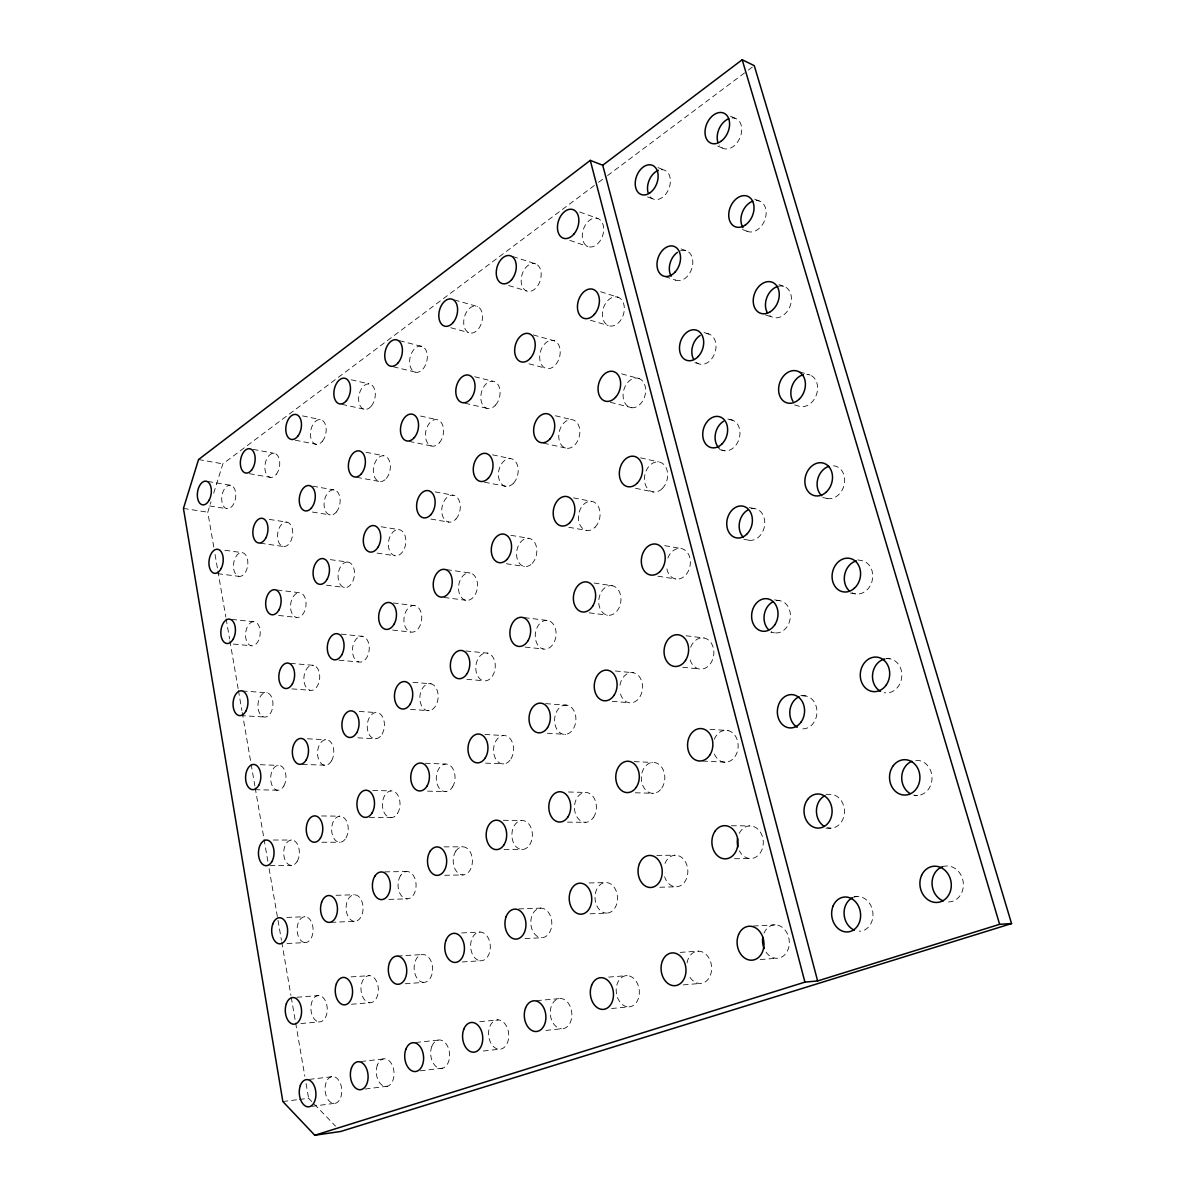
<?xml version="1.0" encoding="UTF-8"?>
<svg xmlns="http://www.w3.org/2000/svg" width="1195" height="1195" viewBox="0 0 1195 1195"><rect width="100%" height="100%" fill="white"/><g stroke="black" fill="none" stroke-linecap="round" stroke-linejoin="round"><path stroke-width="0.75" stroke-dasharray="5 3.75" d="M213.785 547.101L207.781 512.192L211.007 501.825M213.696 493.206L222.867 463.854L597.112 183.418M598.605 182.297L606.059 176.711M607.553 175.59L746.845 71.207M748.324 70.102L752.775 66.771M311.701 1106.346L335.705 1103.194M282.856 1101.551L297.585 1099.684M299.422 1099.46L308.624 1098.28L335.571 1126.168M365.147 1089.033L387.643 1086.195M420.281 1070.839L442.837 1068.136M309.251 1079.384L333.211 1076.561M483.348 1051.017L498.972 1049.24A14.713 10.053 84.5 0 0 507.263 1027.805A14.713 10.053 84.5 0 0 489.771 1026.669A14.713 10.053 84.5 0 0 498.972 1049.24M360.845 1061.504L384.895 1058.815M415.696 1042.488L439.82 1039.964M545.846 1030.419L561.441 1028.775A15.191 10.755 84.1 0 0 570.239 1006.548A15.191 10.755 84.1 0 0 551.537 1005.578A15.191 10.755 84.1 0 0 561.441 1028.775M611.571 1008.52L628.226 1006.892A15.684 11.517 83.7 0 0 637.562 983.843A15.684 11.517 83.7 0 0 617.516 983.067A15.684 11.517 83.7 0 0 628.226 1006.892M479.688 1021.71L498.255 1019.888M300.841 1023.547L319.185 1021.889A13.19 8.171 87.2 0 0 326.101 1002.53A13.19 8.171 87.2 0 0 311.925 1001.739A13.19 8.171 87.2 0 0 319.185 1021.889M536.48 1000.648L560.574 998.497M683.226 984.904L699.762 983.47M351.405 1004.248L369.823 1002.739A13.563 8.679 87.2 0 0 377.112 982.738A13.563 8.679 87.2 0 0 362.055 982.096A13.563 8.679 87.2 0 0 369.823 1002.739M608.703 977.092L627.181 975.628M296.913 997.242L318.871 995.554M760.229 959.54L776.586 958.3M405.105 983.769L423.583 982.395A13.952 9.231 87.1 0 0 431.261 961.721A13.952 9.231 87.1 0 0 415.248 961.243A13.952 9.231 87.1 0 0 423.583 982.395M351.031 976.898L369.419 975.643M680.179 952.385L698.507 951.145M462.256 961.96L480.748 960.765A14.37 9.844 87.1 0 0 488.86 939.36A14.37 9.844 87.1 0 0 471.801 939.091A14.37 9.844 87.1 0 0 480.748 960.765M397.233 956.045L423.045 954.506M753.343 926.02L775.107 924.84M525.023 938.628L541.649 937.716A14.818 10.516 87.1 0 0 550.238 915.549A14.818 10.516 87.1 0 0 532.029 915.489A14.818 10.516 87.1 0 0 541.649 937.716M287.009 943.497L305.218 942.571A12.921 7.992 89.1 0 0 311.985 923.242A12.921 7.992 89.1 0 0 298.138 923.152A12.921 7.992 89.1 0 0 305.218 942.571M461.614 932.951L480.076 932.04M590.106 913.816L606.687 913.114A15.296 11.248 87.2 0 0 615.798 890.111A15.296 11.248 87.2 0 0 596.29 890.29A15.296 11.248 87.2 0 0 606.687 913.114M330.955 922.331L354.736 921.36A13.279 8.484 89.2 0 0 361.861 901.389A13.279 8.484 89.2 0 0 347.162 901.478A13.279 8.484 89.2 0 0 354.736 921.36M854.022 896.668L857.562 896.534M286.77 917.416L304.934 916.729M518.705 908.947L540.842 908.11M388.898 899.402L407.256 898.849M659.789 887.258L676.265 886.795M336.094 895.294L354.362 894.786M589.15 882.971L605.701 882.567M444.674 875.263L463.062 874.934M384.775 871.887L406.763 871.528M734.581 858.742L750.908 858.548M269.921 865.658L291.61 865.389M656.817 855.381L675.1 855.217M504.081 849.57L522.469 849.466M444.092 846.867L462.45 846.807M273.326 840.025L291.371 840.04M321.888 842.236L340.067 842.221M825.85 828.135L831.167 828.18M567.476 822.13L585.819 822.324M731.415 825.745L749.519 825.909M321.575 815.961L339.724 816.17M369.509 817.41L391.392 817.664M503.349 820.293L521.707 820.502M372.735 790.433L390.944 790.896M255.043 789.686L278.375 790.253M568.417 791.986L584.908 792.434M427.616 791.135L445.899 791.613M635.292 792.778L653.545 793.301M825.999 794.272L829.539 794.391A16.924 14.011 88.2 0 1 844.432 812.705A16.924 14.011 88.2 0 1 827.523 827.776M914.25 795.332L917.73 795.437M302.335 764.367L325.787 765.248M260.241 764.71L278.166 765.368M425.256 763.246L445.317 764.053M485.558 763.127L503.857 763.889M634.216 761.603L652.44 762.455M702.585 761.051L726.112 762.201M307.459 738.794L325.473 739.69M357.873 737.838L375.992 738.779M484.886 734.477L503.14 735.522M547.355 733.267L565.608 734.357M240.539 715.581L265.499 717.075M359.292 711.458L375.574 712.519M710.024 729.308L728.084 730.548M410.497 709.427L429.229 710.696M242.316 690.979L267.247 692.756A12.279 7.469 -85.8 0 1 270.832 712.668A12.279 7.469 -85.8 0 1 258.225 709.113A12.279 7.469 -85.8 0 1 267.247 692.756M291.924 688.888L309.849 690.217M545.652 703.616L567.535 705.289A14.684 10.65 -86.3 0 1 573.137 729.144A14.684 10.65 -86.3 0 1 555.077 724.767A14.684 10.65 -86.3 0 1 567.535 705.289M612.213 701.331L628.585 702.645M412.932 682.33L431.081 683.824A13.578 9.127 -85.6 0 1 435.697 705.797A13.578 9.127 -85.6 0 1 420.252 701.943A13.578 9.127 -85.6 0 1 431.081 683.824M290.415 663.344L313.673 665.361A12.622 7.887 -85.2 0 1 317.541 685.736A12.622 7.887 -85.2 0 1 304.187 682.3A12.622 7.887 -85.2 0 1 313.673 665.361M466.901 679.328L483.273 680.732M339.022 660.193L358.814 661.97M800.74 695.49L806.042 695.998M233.339 644.075L251.04 645.718M615.35 670.992L633.499 672.785M465.886 650.961L487.68 653.157A13.996 9.709 -84.6 0 1 492.684 675.698A13.996 9.709 -84.6 0 1 476.222 672.023A13.996 9.709 -84.6 0 1 487.68 653.157M341.232 634.142L362.802 636.367A12.996 8.365 -84.4 0 1 366.97 657.22A12.996 8.365 -84.4 0 1 352.794 653.949A12.996 8.365 -84.4 0 1 362.802 636.367M231.696 619.398L254.669 621.818A12.114 7.275 -84.3 0 1 258.165 641.222A12.114 7.275 -84.3 0 1 245.826 638.294A12.114 7.275 -84.3 0 1 254.669 621.818M682.689 667.243L698.956 668.946M525.158 647.078L543.322 649.019M278.569 615.455L296.36 617.397M392.662 630.079L410.721 632.035M524.336 617.636L547.922 620.519A14.445 10.337 -83.4 0 1 553.36 643.657A14.445 10.337 -83.4 0 1 535.763 640.176A14.445 10.337 -83.4 0 1 547.922 620.519M393.23 602.997L414.859 605.641A13.384 8.858 -83.5 0 1 419.355 626.987A13.384 8.858 -83.5 0 1 404.283 623.909A13.384 8.858 -83.5 0 1 414.859 605.641M277.031 590.001L300.139 592.795A12.458 7.693 -83.5 0 1 303.888 612.632A12.458 7.693 -83.5 0 1 290.833 609.883A12.458 7.693 -83.5 0 1 300.139 592.795M686.079 635.77L704.094 637.996M217.759 573.675L238.836 576.334M886.511 658.355L889.976 658.789M326.414 585.177L344.294 587.447M444.107 597.47L465.811 600.263M589.269 612.826L607.389 615.186M770.88 632.319L774.42 632.797M224.869 550.268L242.421 552.673A11.965 7.095 -82.9 0 1 245.826 571.583A11.965 7.095 -82.9 0 1 233.742 569.268A11.965 7.095 -82.9 0 1 242.421 552.673M330.343 559.633L348.208 562.128A12.816 8.126 -82.7 0 1 352.256 582.413A12.816 8.126 -82.7 0 1 338.394 579.844A12.816 8.126 -82.7 0 1 348.208 562.128M446.646 569.656L470.128 573.017A13.802 9.411 -82.4 0 1 474.998 594.901A13.802 9.411 -82.4 0 1 458.94 592.033A13.802 9.411 -82.4 0 1 470.128 573.017M260.271 543.187L283.245 546.473M377.082 553.106L395.037 555.735M594.109 583.04L612.198 585.714A14.938 11.039 -81.9 0 1 618.099 609.45A14.938 11.039 -81.9 0 1 599.263 606.209A14.938 11.039 -81.9 0 1 612.198 585.714M506.321 563.741L524.411 566.46M269.293 519.407L286.949 522.14A12.309 7.484 -82.1 0 1 290.609 541.469A12.309 7.484 -82.1 0 1 277.837 539.333A12.309 7.484 -82.1 0 1 286.949 522.14M183.447 508.443L207.781 512.192M774.524 599.875L779.827 600.682M657.847 576.184L675.862 579.022M209.513 505.948L226.945 508.682M381.19 526.771L399.115 529.639A13.205 8.604 -81.6 0 1 403.477 550.402A13.205 8.604 -81.6 0 1 388.763 548.042A13.205 8.604 -81.6 0 1 399.115 529.639M312.388 512.043L330.149 514.926M510.862 535.315L528.922 538.333M850.347 593.049L855.575 593.915M207.825 481.465L230.471 485.275A11.83 6.901 -81.6 0 1 233.787 503.722A11.83 6.901 -81.6 0 1 221.971 501.96A11.83 6.901 -81.6 0 1 230.471 485.275M430.872 519.078L448.857 522.11M249.397 473.683L270.458 477.373M312.717 486.171L334.002 489.89M568.79 527.264L586.835 530.446M664.719 545.652L680.896 548.49M198.549 459.537L222.867 463.854M356.603 477.298L379.786 481.555M435.144 491.907L453.099 495.193M253.071 449.365L274.118 453.308M857.801 559.902L861.281 560.56A16.939 14.086 -77.4 0 1 871.962 581.472A16.939 14.086 -77.4 0 1 852.08 592.795M743.902 539.274L749.22 540.274M573.54 497.867L591.555 501.362M484.453 482.197L506.053 486.365M295.21 440.178L316.391 444.331M365.984 452.263L383.789 455.758M409.138 441.373L432.381 446.183M635.561 488.292L653.516 491.996M302.559 415.89L320.185 419.564M749.22 507.502L754.523 508.622M492.504 454.832L510.474 458.581M341.919 404.358L364.953 409.392M420.491 416.024L436.548 419.579M543.576 443.166L566.923 448.319M640.535 457.849L658.445 461.882M822.772 497.478L828.015 498.659M351.196 379.786L368.882 383.894M464.96 403.193L488.232 408.63M555.421 415.77L571.554 419.609M719.554 449.559L724.857 450.844M393.274 366.76L416.368 372.377M474.699 376.739L492.579 381.175M610.406 402.297L631.871 407.749M399.563 340.709L422.642 346.655A13.339 8.559 -77.1 0 1 423.149 368.822A13.339 8.559 -77.1 0 1 409.616 362.249A13.339 8.559 -77.1 0 1 422.642 346.655M727.83 419.027L733.118 420.401M529.012 363.818L545.114 368.06M621.639 373.856L639.489 378.695A15.132 10.934 -74.7 0 1 640.49 403.865A15.132 10.934 -74.7 0 1 623.088 396.098A15.132 10.934 -74.7 0 1 639.489 378.695M450.829 327.744L468.634 332.583M533.269 334.929L554.689 340.919A14.445 9.918 -75.1 0 1 555.481 364.834A14.445 9.918 -75.1 0 1 539.677 357.783A14.445 9.918 -75.1 0 1 554.689 340.919M794.63 404.926L798.111 405.912A16.581 12.936 -70.5 0 0 816.857 393.394A16.581 12.936 -70.5 0 0 806.849 374.304M454.384 299.915L477.492 306.532A13.802 9.037 -75.5 0 1 478.119 329.312A13.802 9.037 -75.5 0 1 463.705 322.889A13.802 9.037 -75.5 0 1 477.492 306.532M694.818 362.653L698.343 363.683M590.405 320.23L608.225 325.533M799.724 371.854L810.165 375.036M508.652 285.515L526.442 290.908M704.094 332.568L709.367 334.197M600.577 291.729L618.368 297.346A14.997 10.531 -72.9 0 1 619.309 321.948A14.997 10.531 -72.9 0 1 602.385 315.092A14.997 10.531 -72.9 0 1 618.368 297.346M512.7 256.507L535.808 263.901A14.325 9.56 -73.6 0 1 536.555 287.308A14.325 9.56 -73.6 0 1 521.154 281.064A14.325 9.56 -73.6 0 1 535.808 263.901M765.532 314.912L772.508 317.243M665.077 276.583L675.623 280.138M569.761 240.374L587.985 246.558M779.035 284.649L784.249 286.516M579.694 211.993L597.888 218.491A14.878 10.128 -71.5 0 1 598.785 242.57A14.878 10.128 -71.5 0 1 582.294 236.565A14.878 10.128 -71.5 0 1 597.888 218.491M681.12 248.918L686.378 250.786M647.496 196.906L653.635 199.236M742.528 229.545L747.756 231.531M658.012 167.599L664.136 170.048M754.642 199.117L759.198 200.954M717.747 146.044L723.826 148.643M730.429 116.184L734.97 118.23M215.04 554.45L217.58 569.149M217.893 570.986L225.795 616.919M226.109 618.756L229.589 638.966M229.903 640.804L238.119 688.559M238.432 690.396L241.913 710.607M242.226 712.444L254.879 785.937M255.192 787.774L263.736 837.381M264.05 839.219L267.844 861.266M269.099 868.616L281.437 940.271M281.751 942.108L290.923 995.39M291.236 997.227L295.344 1021.113M295.658 1022.95L304.83 1076.232M306.084 1083.581L308.624 1098.28M739.242 833.363A16.342 12.996 87.7 0 1 758.691 829.957A16.342 12.996 87.7 0 1 758.87 854.694A16.342 12.996 87.7 0 1 739.376 850.825M763.963 933.19A16.775 13.324 82.7 0 1 783.965 928.799A16.775 13.324 82.7 0 1 785.07 954.447A16.775 13.324 82.7 0 1 764.68 949.816M667.841 558.11A15.475 11.786 -79.8 0 1 687.2 552.284A15.475 11.786 -79.8 0 1 683.062 577.304A15.475 11.786 -79.8 0 1 666.541 565.967M802.502 695.834A16.566 13.578 -85.8 0 1 816.917 713.057A16.566 13.578 -85.8 0 1 800.501 728.577M776.391 600.682A16.282 13.1 -80.9 0 1 790.119 618.995A16.282 13.1 -80.9 0 1 771.178 631.647M706.379 333.569A15.744 11.636 -71.9 0 1 714.685 353.421A15.744 11.636 -71.9 0 1 695.759 362.01M680.418 250.845A15.625 11.173 -70.3 0 1 692.144 267.441A15.625 11.173 -70.3 0 1 673.114 278.599M751.177 508.756A16.073 12.607 -77 0 1 764.486 526.069A16.073 12.607 -77 0 1 746.083 539.289M730.04 419.624A15.893 12.129 -74.1 0 1 739.257 438.311A15.893 12.129 -74.1 0 1 721.81 450.022M661.313 169.675A15.52 10.725 -69 0 1 668.349 189.915A15.52 10.725 -69 0 1 649.288 195.562M853.872 897.176A17.387 14.4 81.9 0 1 872.723 911.486A17.387 14.4 81.9 0 1 859.295 931.204M619.951 685.228A15.162 11.397 -85 0 1 637.786 675.011A15.162 11.397 -85 0 1 636.98 700.33A15.162 11.397 -85 0 1 619.787 690.456M687.05 962.916A16.207 12.383 83.2 0 1 704.901 953.431A16.207 12.383 83.2 0 1 708.411 978.914A16.207 12.383 83.2 0 1 688.738 975.135M665.003 863.462A15.789 12.069 87.4 0 1 683.615 859.265A15.789 12.069 87.4 0 1 682.868 884.001A15.789 12.069 87.4 0 1 664.599 876.697M714.281 739.317A15.983 12.622 -87.5 0 1 733.7 733.864A15.983 12.622 -87.5 0 1 732.998 758.944A15.983 12.622 -87.5 0 1 713.893 752.731M690.665 647.212A15.699 12.204 -83.3 0 1 709.815 641.267A15.699 12.204 -83.3 0 1 708.247 666.123A15.699 12.204 -83.3 0 1 689.918 659.117M756.077 200.536A16.342 11.86 -67.2 0 1 764.8 220.029A16.342 11.86 -67.2 0 1 745.068 230.023M915.803 760.393A17.552 15.162 89.3 0 1 931.995 779.155A17.552 15.162 89.3 0 1 913.772 795.078M731.952 117.946A16.222 11.352 -66.3 0 1 739.585 138.62A16.222 11.352 -66.3 0 1 719.151 144.983M777.646 286.456A16.446 12.383 -68.6 0 1 790.717 304.187A16.446 12.383 -68.6 0 1 769.729 315.585M942.586 866.704A18.044 15.595 80.8 0 1 963.08 881.283A18.044 15.595 80.8 0 1 948.621 901.941M833.587 465.781A16.745 13.503 -73.3 0 1 843.924 485.767A16.745 13.503 -73.3 0 1 824.625 497.717M886.152 658.684A17.193 14.639 -83.1 0 1 901.807 676.28A17.193 14.639 -83.1 0 1 884.151 692.667M593.542 817.365A14.952 10.964 -89.4 0 0 587.746 792.733A14.952 10.964 -89.4 0 0 574.989 812.017A14.952 10.964 -89.4 0 0 593.542 817.365M322.411 441.239A12.533 7.663 -79.7 0 0 322.097 420.192A12.533 7.663 -79.7 0 0 310.446 434.442A12.533 7.663 -79.7 0 0 322.411 441.239M431.828 1046.432A14.28 9.426 84.8 0 0 440.387 1068.435A14.28 9.426 84.8 0 0 448.23 1047.716A14.28 9.426 84.8 0 0 431.828 1046.432M455.833 851.139A14.071 9.605 89.7 0 0 460.568 874.531A14.071 9.605 89.7 0 0 472.01 856.934A14.071 9.605 89.7 0 0 455.833 851.139M452.532 786.922A13.802 9.366 -87.9 0 0 447.766 764.292A13.802 9.366 -87.9 0 0 436.698 782.262A13.802 9.366 -87.9 0 0 452.532 786.922M386.314 478.463A13.055 8.35 -79.9 0 0 385.88 456.445A13.055 8.35 -79.9 0 0 373.303 471.069A13.055 8.35 -79.9 0 0 386.314 478.463M371.331 406.076A12.921 8.096 -78.5 0 0 370.928 384.476A12.921 8.096 -78.5 0 0 358.62 399.369A12.921 8.096 -78.5 0 0 371.331 406.076M510.907 758.959A14.22 9.978 -87.2 0 0 505.739 735.732A14.22 9.978 -87.2 0 0 494.013 754.418A14.22 9.978 -87.2 0 0 510.907 758.959M529.699 844.775A14.504 10.247 -90 0 0 524.366 820.831A14.504 10.247 -90 0 0 512.356 839.338A14.504 10.247 -90 0 0 529.699 844.775M455.952 519.033A13.623 9.127 -80.3 0 0 455.37 495.97A13.623 9.127 -80.3 0 0 441.747 510.967A13.623 9.127 -80.3 0 0 455.952 519.033M439.312 442.867A13.474 8.843 -78.6 0 0 438.774 420.252A13.474 8.843 -78.6 0 0 425.45 435.548A13.474 8.843 -78.6 0 0 439.312 442.867M513.611 483.064A14.086 9.68 -78.8 0 0 512.894 459.328A14.086 9.68 -78.8 0 0 498.434 475.057A14.086 9.68 -78.8 0 0 513.611 483.064M495.596 405.045A13.937 9.366 -77 0 0 494.939 381.802A13.937 9.366 -77 0 0 480.808 397.86A13.937 9.366 -77 0 0 495.596 405.045M532.148 563.428A14.25 10.008 -80.9 0 0 531.402 539.199A14.25 10.008 -80.9 0 0 516.584 554.585A14.25 10.008 -80.9 0 0 532.148 563.428M283.827 786.026A12.473 7.648 -87.4 0 0 280.153 765.577A12.473 7.648 -87.4 0 0 270.951 781.799A12.473 7.648 -87.4 0 0 283.827 786.026M297.182 861.356A12.682 7.827 -89.2 0 0 293.402 840.354A12.682 7.827 -89.2 0 0 284.022 856.427A12.682 7.827 -89.2 0 0 297.182 861.356M326.101 1082.521A13.489 8.32 85.4 0 0 333.539 1103.433A13.489 8.32 85.4 0 0 340.605 1084.044A13.489 8.32 85.4 0 0 326.101 1082.521M400.549 875.651A13.668 9.022 89.4 0 0 404.911 898.431A13.668 9.022 89.4 0 0 415.726 881.477A13.668 9.022 89.4 0 0 400.549 875.651M397.636 813.227A13.414 8.813 -88.4 0 0 393.23 791.165A13.414 8.813 -88.4 0 0 382.788 808.447A13.414 8.813 -88.4 0 0 397.636 813.227M336.303 512.058A12.667 7.902 -81.1 0 0 335.974 490.607A12.667 7.902 -81.1 0 0 324.069 504.589A12.667 7.902 -81.1 0 0 336.303 512.058M382.086 734.118A13.19 8.589 -86.3 0 0 377.799 712.683A13.19 8.589 -86.3 0 0 367.582 730.13A13.19 8.589 -86.3 0 0 382.086 734.118M662.374 488.426A15.281 11.367 -76.9 0 0 661.313 462.704A15.281 11.367 -76.9 0 0 644.463 479.718A15.281 11.367 -76.9 0 0 662.374 488.426M661.806 788.043A15.445 11.741 -88.7 0 0 655.502 762.709A15.445 11.741 -88.7 0 0 641.894 782.845A15.445 11.741 -88.7 0 0 661.806 788.043M574.989 444.749A14.579 10.292 -76.9 0 0 574.153 420.326A14.579 10.292 -76.9 0 0 558.767 436.847A14.579 10.292 -76.9 0 0 574.989 444.749M595.125 527.159A14.743 10.665 -79.2 0 0 594.229 502.214A14.743 10.665 -79.2 0 0 578.44 518.376A14.743 10.665 -79.2 0 0 595.125 527.159M345.952 837.994A13.04 8.29 -88.8 0 0 341.875 816.469A13.04 8.29 -88.8 0 0 331.971 833.124A13.04 8.29 -88.8 0 0 345.952 837.994M331.553 760.827A12.816 8.096 -86.9 0 0 327.579 739.884A12.816 8.096 -86.9 0 0 317.885 756.704A12.816 8.096 -86.9 0 0 331.553 760.827M276.15 474.49A12.174 7.275 -80.7 0 0 275.925 453.951A12.174 7.275 -80.7 0 0 264.872 467.603A12.174 7.275 -80.7 0 0 276.15 474.49M377.381 1065.029A13.877 8.843 85.1 0 0 385.343 1086.449A13.877 8.843 85.1 0 0 392.782 1066.433A13.877 8.843 85.1 0 0 377.381 1065.029"/><path stroke-width="1.5" d="M590.27 160.384L198.549 459.537L183.447 508.443L282.856 1101.551L314.793 1135.25L340.695 1131.471L1011.553 923.571L754.254 65.65L742.17 59.75L602.728 165.224L590.27 160.384L804.907 982.126L817.619 980.946L999.632 924.318L1011.553 923.571M314.793 1135.25L804.907 982.126M742.17 59.75L999.632 924.318M602.728 165.224L817.619 980.946M737.927 846.956A16.342 12.996 87.7 0 1 737.584 838.561M764.098 948.531A16.775 13.324 82.7 0 1 762.813 937.194M824.087 826.268A16.924 14.011 88.2 0 1 816.439 810.583A16.924 14.011 88.2 0 1 824.819 795.706M797.17 727.247A16.566 13.578 -85.8 0 1 789.805 711.548A16.566 13.578 -85.8 0 1 799.022 696.775M768.355 629.481A16.282 13.1 -80.9 0 1 773.031 601.772M693.727 359.456A15.744 11.636 -71.9 0 1 700.136 335.436M671.157 276.194A15.625 11.173 -70.3 0 1 677.416 252.384M743.335 537.302A16.073 12.607 -77 0 1 747.906 509.981M719.151 448.2A15.893 12.129 -74.1 0 1 723.617 421.252M648.034 192.544A15.52 10.725 -69 0 1 658.34 170.347M854.32 930.158A17.387 14.4 81.9 0 1 844.088 913.981A17.387 14.4 81.9 0 1 852.707 897.654M767.534 313A16.446 12.383 -68.6 0 1 777.646 286.456M910.052 793.555A17.552 15.162 89.3 0 1 901.747 776.66A17.552 15.162 89.3 0 1 911.934 761.29M792.987 401.356A16.581 12.936 -70.5 0 1 803.369 374.677M943.214 900.925A18.044 15.595 80.8 0 1 932.04 883.493A18.044 15.595 80.8 0 1 942.586 866.704M717.777 141.906A16.222 11.352 -66.3 0 1 728.756 118.708M849.018 590.614A16.939 14.086 -77.4 0 1 844.88 573.749A16.939 14.086 -77.4 0 1 856.337 560.888M742.932 227.588A16.342 11.86 -67.2 0 1 752.79 201.178M821.667 495.716A16.745 13.503 -73.3 0 1 817.664 479.404A16.745 13.503 -73.3 0 1 828.807 466.334M880.536 691.337A17.193 14.639 -83.1 0 1 872.664 673.726A17.193 14.639 -83.1 0 1 884.897 658.908M591.644 985.203A15.923 11.547 84.1 0 0 602.325 1009.416A15.923 11.547 84.1 0 0 611.72 986.024A15.923 11.547 84.1 0 0 591.644 985.203M547.579 727.531A14.893 10.665 -86.2 0 0 542.007 703.347A14.893 10.665 -86.2 0 0 529.519 723.109A14.893 10.665 -86.2 0 0 547.579 727.531M567.864 817.022A15.176 10.979 -89.3 0 0 562.113 792.046A15.176 10.979 -89.3 0 0 549.312 811.614A15.176 10.979 -89.3 0 0 567.864 817.022M715.297 830.854A16.596 13.04 88 0 0 722.124 858.398A16.596 13.04 88 0 0 737.36 837.516A16.596 13.04 88 0 0 715.297 830.854M738.585 934.55A17.044 13.384 83.1 0 0 751.162 960.212A17.044 13.384 83.1 0 0 761.842 934.878A17.044 13.384 83.1 0 0 738.585 934.55M570.523 891.037A15.52 11.263 87.5 0 0 580.889 914.205A15.52 11.263 87.5 0 0 590.046 890.843A15.52 11.263 87.5 0 0 570.523 891.037M488.411 478.119A14.28 9.68 -78.9 0 0 487.739 454.085A14.28 9.68 -78.9 0 0 473.265 470.068A14.28 9.68 -78.9 0 0 488.411 478.119M470.546 399.13A14.131 9.351 -77.2 0 0 469.919 375.588A14.131 9.351 -77.2 0 0 455.788 391.9A14.131 9.351 -77.2 0 0 470.546 399.13M527.921 640.849A14.654 10.337 -83.5 0 0 522.514 617.412A14.654 10.337 -83.5 0 0 510.34 637.353A14.654 10.337 -83.5 0 0 527.921 640.849M506.844 559.559A14.445 10.008 -81 0 0 506.127 534.987A14.445 10.008 -81 0 0 491.279 550.611A14.445 10.008 -81 0 0 506.844 559.559M453.189 322.471A13.996 9.022 -75.7 0 0 452.606 299.392A13.996 9.022 -75.7 0 0 438.804 316.018A13.996 9.022 -75.7 0 0 453.189 322.471M573.944 234.041A15.102 10.128 -71.8 0 0 573.077 209.633A15.102 10.128 -71.8 0 0 557.453 228.021A15.102 10.128 -71.8 0 0 573.944 234.041M637.249 483.153A15.52 11.382 -77.2 0 0 636.233 457.043A15.52 11.382 -77.2 0 0 619.339 474.37A15.52 11.382 -77.2 0 0 637.249 483.153M659.774 571.748A15.699 11.816 -79.9 0 0 658.684 545.039A15.699 11.816 -79.9 0 0 641.327 561.934A15.699 11.816 -79.9 0 0 659.774 571.748M801.173 721.929A16.7 13.608 -85.8 0 0 793.659 694.833A16.7 13.608 -85.8 0 0 778.05 717.06A16.7 13.608 -85.8 0 0 801.173 721.929M774.718 624.925A16.416 13.13 -81 0 0 767.459 598.785A16.416 13.13 -81 0 0 752.282 621.221A16.416 13.13 -81 0 0 774.718 624.925M698.209 356.498A15.864 11.651 -72.1 0 0 697.058 330.373A15.864 11.651 -72.1 0 0 679.492 348.91A15.864 11.651 -72.1 0 0 698.209 356.498M675.205 271.937A15.744 11.173 -70.5 0 0 674.099 246.409A15.744 11.173 -70.5 0 0 657.011 265.305A15.744 11.173 -70.5 0 0 675.205 271.937M746.621 534.359A16.192 12.637 -77.2 0 0 745.321 506.964A16.192 12.637 -77.2 0 0 726.754 524.65A16.192 12.637 -77.2 0 0 746.621 534.359M722.004 443.928A16.013 12.144 -74.3 0 0 720.779 417.174A16.013 12.144 -74.3 0 0 702.735 435.309A16.013 12.144 -74.3 0 0 722.004 443.928M650.214 192.634A15.625 10.725 -69.2 0 0 654.367 166.508A15.625 10.725 -69.2 0 0 635.471 180.475A15.625 10.725 -69.2 0 0 650.214 192.634M833.214 905.735A17.537 14.43 82.2 0 0 846.897 931.966A17.537 14.43 82.2 0 0 858.294 905.75A17.537 14.43 82.2 0 0 833.214 905.735M807.626 799.47A17.059 14.041 88.4 0 0 815.109 827.687A17.059 14.041 88.4 0 0 831.421 805.968A17.059 14.041 88.4 0 0 807.626 799.47M594.363 314.434A15.221 10.531 -73.2 0 0 593.467 289.474A15.221 10.531 -73.2 0 0 577.439 307.548A15.221 10.531 -73.2 0 0 594.363 314.434M615.47 397.427A15.356 10.949 -74.9 0 0 614.499 371.914A15.356 10.949 -74.9 0 0 598.053 389.63A15.356 10.949 -74.9 0 0 615.47 397.427M685.497 660.462A15.938 12.234 -83.4 0 0 678.865 634.874A15.938 12.234 -83.4 0 0 664.659 656.473A15.938 12.234 -83.4 0 0 685.497 660.462M709.651 755.315A16.237 12.652 -87.4 0 0 702.794 728.816A16.237 12.652 -87.4 0 0 688.186 750.206A16.237 12.652 -87.4 0 0 709.651 755.315M639.415 863.701A16.043 12.099 87.6 0 0 650.633 887.512A16.043 12.099 87.6 0 0 660.372 863.223A16.043 12.099 87.6 0 0 639.415 863.701M662.478 960.795A16.461 12.413 83.7 0 0 674.04 985.711A16.461 12.413 83.7 0 0 684.048 961.377A16.461 12.413 83.7 0 0 662.478 960.795M511.639 279.66A14.519 9.56 -73.9 0 0 510.922 255.939A14.519 9.56 -73.9 0 0 496.254 273.416A14.519 9.56 -73.9 0 0 511.639 279.66M569.866 522.633A14.952 10.665 -79.3 0 0 568.999 497.314A14.952 10.665 -79.3 0 0 553.195 513.76A14.952 10.665 -79.3 0 0 569.866 522.633M592.75 606.044A15.162 11.039 -81.9 0 0 586.879 581.98A15.162 11.039 -81.9 0 0 573.899 602.803A15.162 11.039 -81.9 0 0 592.75 606.044M530.446 358.156A14.639 9.918 -75.3 0 0 529.684 333.928A14.639 9.918 -75.3 0 0 514.657 351.076A14.639 9.918 -75.3 0 0 530.446 358.156M549.849 439.103A14.788 10.292 -77.1 0 0 549.043 414.351A14.788 10.292 -77.1 0 0 533.627 431.156A14.788 10.292 -77.1 0 0 549.849 439.103M614.155 695.161A15.401 11.412 -85 0 0 608.076 670.29A15.401 11.412 -85 0 0 594.781 690.934A15.401 11.412 -85 0 0 614.155 695.161M278.958 609.853A12.607 7.648 -83.6 0 0 275.253 589.777A12.607 7.648 -83.6 0 0 265.962 607.075A12.607 7.648 -83.6 0 0 278.958 609.853M265.858 537.855A12.458 7.439 -82.1 0 0 262.243 518.316A12.458 7.439 -82.1 0 0 253.131 535.718A12.458 7.439 -82.1 0 0 265.858 537.855M306.278 759.811A12.981 8.066 -86.9 0 0 302.35 738.63A12.981 8.066 -86.9 0 0 292.67 755.658A12.981 8.066 -86.9 0 0 306.278 759.811M292.431 683.809A12.787 7.857 -85.2 0 0 288.622 663.195A12.787 7.857 -85.2 0 0 279.137 680.358A12.787 7.857 -85.2 0 0 292.431 683.809M251.562 470.128A12.323 7.245 -80.8 0 0 251.368 449.35A12.323 7.245 -80.8 0 0 240.344 463.197A12.323 7.245 -80.8 0 0 251.562 470.128M351.479 1067.986A14.056 8.828 85.4 0 0 359.396 1089.72A14.056 8.828 85.4 0 0 366.85 1069.45A14.056 8.828 85.4 0 0 351.479 1067.986M336.333 983.948A13.742 8.649 87.4 0 0 344.04 1004.861A13.742 8.649 87.4 0 0 351.345 984.605A13.742 8.649 87.4 0 0 336.333 983.948M258.688 785.369A12.622 7.618 -87.4 0 0 255.058 764.666A12.622 7.618 -87.4 0 0 245.871 781.097A12.622 7.618 -87.4 0 0 258.688 785.369M245.856 711.13A12.428 7.424 -85.8 0 0 242.316 690.979A12.428 7.424 -85.8 0 0 233.324 707.545A12.428 7.424 -85.8 0 0 245.856 711.13M272.714 924.183A13.085 7.977 89.2 0 0 279.72 943.856A13.085 7.977 89.2 0 0 286.516 924.288A13.085 7.977 89.2 0 0 272.714 924.183M271.863 861.61A12.846 7.797 -89 0 0 268.128 840.354A12.846 7.797 -89 0 0 258.747 856.621A12.846 7.797 -89 0 0 271.863 861.61M233.369 638.847A12.264 7.245 -84.3 0 0 229.933 619.219A12.264 7.245 -84.3 0 0 221.105 635.904A12.264 7.245 -84.3 0 0 233.369 638.847M221.209 568.432A12.114 7.05 -82.9 0 0 217.849 549.312A12.114 7.05 -82.9 0 0 209.185 566.101A12.114 7.05 -82.9 0 0 221.209 568.432M209.349 499.809A11.965 6.871 -81.6 0 0 206.078 481.167A11.965 6.871 -81.6 0 0 197.578 498.061A11.965 6.871 -81.6 0 0 209.349 499.809M300.318 1085.628A13.668 8.305 85.6 0 0 307.698 1106.824A13.668 8.305 85.6 0 0 314.763 1087.196A13.668 8.305 85.6 0 0 300.318 1085.628M286.322 1003.785A13.354 8.141 87.4 0 0 293.522 1024.205A13.354 8.141 87.4 0 0 300.438 1004.607A13.354 8.141 87.4 0 0 286.322 1003.785M374.901 876.114A13.847 9.007 89.6 0 0 379.218 899.193A13.847 9.007 89.6 0 0 390.033 882.029A13.847 9.007 89.6 0 0 374.901 876.114M372.108 812.869A13.578 8.783 -88.3 0 0 367.746 790.522A13.578 8.783 -88.3 0 0 357.29 808.044A13.578 8.783 -88.3 0 0 372.108 812.869M327.206 579.157A12.981 8.096 -82.7 0 0 323.203 558.633A12.981 8.096 -82.7 0 0 313.404 576.587A12.981 8.096 -82.7 0 0 327.206 579.157M311.432 507.98A12.816 7.872 -81.2 0 0 311.118 486.26A12.816 7.872 -81.2 0 0 299.243 500.451A12.816 7.872 -81.2 0 0 311.432 507.98M356.707 732.744A13.354 8.559 -86.3 0 0 352.48 711.025A13.354 8.559 -86.3 0 0 342.248 728.711A13.354 8.559 -86.3 0 0 356.707 732.744M341.755 654.875A13.16 8.335 -84.4 0 0 337.632 633.768A13.16 8.335 -84.4 0 0 327.624 651.589A13.16 8.335 -84.4 0 0 341.755 654.875M297.689 436.339A12.682 7.633 -79.8 0 0 297.421 415.038A12.682 7.633 -79.8 0 0 285.784 429.498A12.682 7.633 -79.8 0 0 297.689 436.339M405.867 1049.24A14.474 9.411 85.1 0 0 414.366 1071.556A14.474 9.411 85.1 0 0 422.238 1050.569A14.474 9.411 85.1 0 0 405.867 1049.24M389.451 962.871A14.146 9.216 87.3 0 0 397.726 984.307A14.146 9.216 87.3 0 0 405.419 963.364A14.146 9.216 87.3 0 0 389.451 962.871M430.14 851.288A14.265 9.605 89.8 0 0 434.831 874.994A14.265 9.605 89.8 0 0 446.288 857.159A14.265 9.605 89.8 0 0 430.14 851.288M426.929 786.205A13.996 9.351 -87.8 0 0 422.208 763.276A13.996 9.351 -87.8 0 0 411.14 781.485A13.996 9.351 -87.8 0 0 426.929 786.205M378.352 546.638A13.369 8.589 -81.7 0 0 374.02 525.621A13.369 8.589 -81.7 0 0 363.668 544.293A13.369 8.589 -81.7 0 0 378.352 546.638M361.338 473.832A13.22 8.32 -80 0 0 360.935 451.546A13.22 8.32 -80 0 0 348.372 466.379A13.22 8.32 -80 0 0 361.338 473.832M410.258 704.004A13.757 9.097 -85.6 0 0 405.673 681.733A13.757 9.097 -85.6 0 0 394.843 700.121A13.757 9.097 -85.6 0 0 410.258 704.004M394.066 624.178A13.548 8.843 -83.5 0 0 389.615 602.564A13.548 8.843 -83.5 0 0 379.039 621.086A13.548 8.843 -83.5 0 0 394.066 624.178M346.505 400.594A13.085 8.066 -78.6 0 0 346.147 378.74A13.085 8.066 -78.6 0 0 333.853 393.857A13.085 8.066 -78.6 0 0 346.505 400.594M463.779 1029.283A14.923 10.053 84.8 0 0 472.936 1052.197A14.923 10.053 84.8 0 0 481.256 1030.463A14.923 10.053 84.8 0 0 463.779 1029.283M445.944 940.45A14.579 9.829 87.3 0 0 454.847 962.453A14.579 9.829 87.3 0 0 462.988 940.749A14.579 9.829 87.3 0 0 445.944 940.45M525.561 1007.982A15.401 10.755 84.5 0 0 535.45 1031.524A15.401 10.755 84.5 0 0 544.278 1008.998A15.401 10.755 84.5 0 0 525.561 1007.982M506.187 916.565A15.027 10.516 87.4 0 0 515.777 939.121A15.027 10.516 87.4 0 0 524.396 916.64A15.027 10.516 87.4 0 0 506.187 916.565M485.304 757.824A14.43 9.978 -87.1 0 0 480.181 734.268A14.43 9.978 -87.1 0 0 468.425 753.238A14.43 9.978 -87.1 0 0 485.304 757.824M503.961 844.85A14.698 10.247 -89.8 0 0 498.673 820.547A14.698 10.247 -89.8 0 0 486.634 839.323A14.698 10.247 -89.8 0 0 503.961 844.85M430.768 514.746A13.802 9.112 -80.4 0 0 430.23 491.369A13.802 9.112 -80.4 0 0 416.607 506.59A13.802 9.112 -80.4 0 0 430.768 514.746M414.277 437.624A13.653 8.813 -78.7 0 0 413.769 414.725A13.653 8.813 -78.7 0 0 400.459 430.26A13.653 8.813 -78.7 0 0 414.277 437.624M467.215 673.427A14.191 9.694 -84.6 0 0 462.241 650.588A14.191 9.694 -84.6 0 0 450.769 669.723A14.191 9.694 -84.6 0 0 467.215 673.427M449.678 591.57A13.981 9.396 -82.4 0 0 444.854 569.403A13.981 9.396 -82.4 0 0 433.636 588.687A13.981 9.396 -82.4 0 0 449.678 591.57M398.249 362.697A13.518 8.529 -77.3 0 0 397.786 340.261A13.518 8.529 -77.3 0 0 384.76 356.095A13.518 8.529 -77.3 0 0 398.249 362.697M636.278 787.251A15.684 11.771 -88.5 0 0 629.989 761.529A15.684 11.771 -88.5 0 0 616.336 781.978A15.684 11.771 -88.5 0 0 636.278 787.251M321.619 902.27A13.459 8.47 89.4 0 0 329.133 922.406A13.459 8.47 89.4 0 0 336.273 902.18A13.459 8.47 89.4 0 0 321.619 902.27M320.499 837.964A13.205 8.275 -88.7 0 0 316.466 816.17A13.205 8.275 -88.7 0 0 306.577 833.034A13.205 8.275 -88.7 0 0 320.499 837.964M799.425 398.951A16.715 12.951 -70.8 0 0 797.991 371.331A16.715 12.951 -70.8 0 0 778.617 390.511A16.715 12.951 -70.8 0 0 799.425 398.951M893.382 765.547A17.701 15.206 89.5 0 0 901.613 794.69A17.701 15.206 89.5 0 0 919.164 771.895A17.701 15.206 89.5 0 0 893.382 765.547M770.372 311.686A16.581 12.398 -68.8 0 0 774.898 283.812A16.581 12.398 -68.8 0 0 753.492 297.6A16.581 12.398 -68.8 0 0 770.372 311.686M826.357 491.967A16.879 13.533 -73.5 0 0 824.819 463.645A16.879 13.533 -73.5 0 0 804.892 482.377A16.879 13.533 -73.5 0 0 826.357 491.967M745.351 225.004A16.461 11.875 -67.5 0 0 749.773 197.519A16.461 11.875 -67.5 0 0 728.98 211.918A16.461 11.875 -67.5 0 0 745.351 225.004M921.554 875.442A18.209 15.655 81.2 0 0 936.492 902.479A18.209 15.655 81.2 0 0 948.725 875.084A18.209 15.655 81.2 0 0 921.554 875.442M721.153 141.189A16.357 11.367 -66.5 0 0 725.499 114.108A16.357 11.367 -66.5 0 0 705.274 129.06A16.357 11.367 -66.5 0 0 721.153 141.189M854.246 588.373A17.074 14.116 -77.5 0 0 852.632 559.335A17.074 14.116 -77.5 0 0 832.093 577.558A17.074 14.116 -77.5 0 0 854.246 588.373M886.078 685.213A17.342 14.684 -83.1 0 0 877.817 657.265A17.342 14.684 -83.1 0 0 861.057 680.612A17.342 14.684 -83.1 0 0 886.078 685.213"/></g></svg>
